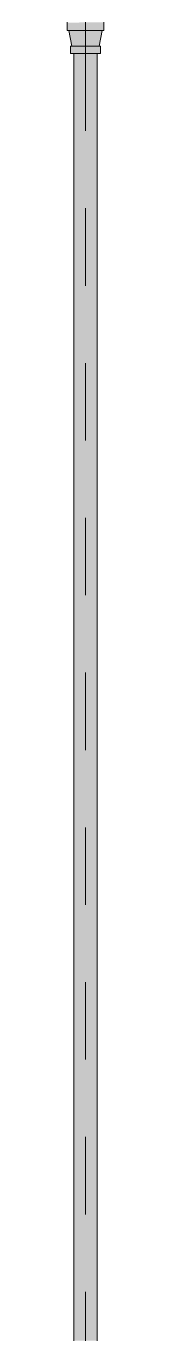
# Model space of a CAD drawing. Header units: millimetres. Extents: x -4000 to 187956, y -58990 to 162485.
# Drawn here: x 54212 to 54288, y 131496 to 134193 of the extents above; entities that cross this region are included whole.
import ezdxf

# ---------------------------------------------------------------- set-up
doc = ezdxf.new("R2010")
doc.units = ezdxf.units.MM
doc.linetypes.add('Dash 1_16_', pattern=[317.5, 158.75, -158.75])
doc.layers.add('P-PIPE', color=3, linetype='Continuous', lineweight=9)
doc.layers.add('P-PIPE-CNTR', color=3, linetype='Continuous', lineweight=9)

msp = doc.modelspace()

# ---------------------------------------------------------------- hatches: boundary and pattern name
at = {"layer": 'P-PIPE', "transparency": 33554534}
for points in [[(54250, 134184.3), (54287.7, 134184.3), (54287.7, 134201.1), (54212.4, 134200.2), (54212.4, 134184.3), (54240.3, 134184.3)], [(54225.7, 134151.7), (54278.1, 134151.7), (54283.4, 134184.3), (54215.5, 134184.3), (54222.9, 134151.7)], [(54280.8, 134136.8), (54279.8, 134151.7), (54219.2, 134151.7), (54220.3, 134136.8), (54279.8, 134136.8)], [(54250, 131496.4), (54250, 134136.8), (54225.9, 134136.8), (54226.7, 131496.4), (54243.8, 131496.4)], [(54250, 131496.4), (54274.1, 131496.4), (54273.3, 134136.8), (54250, 134136.8), (54250, 131499.1)]]:
    msp.add_hatch(color=1, dxfattribs=at).paths.add_polyline_path(points)

# ---------------------------------------------------------------- linework, layer by layer
at = {"layer": 'P-PIPE', "color": 20, "lineweight": 13}
for p, q in [((54212.4, 134201.1), (54212.4, 134184.3)), ((54287.7, 134184.3), (54287.7, 134201.1)), ((54212.4, 134184.3), (54215.2, 134184.3)), ((54212.4, 134184.3), (54287.7, 134184.3)), ((54215.2, 134184.3), (54216.4, 134184.3)), ((54215.5, 134184.3), (54221.9, 134151.7)), ((54217.4, 134184.3), (54223.4, 134184.3)), ((54223.4, 134184.3), (54231.2, 134184.3)), ((54231.2, 134184.3), (54240.3, 134184.3)), ((54241, 134184.3), (54250, 134184.3)), ((54250, 134184.3), (54259, 134184.3)), ((54259.7, 134184.3), (54268.8, 134184.3)), ((54268.8, 134184.3), (54276.6, 134184.3)), ((54276.6, 134184.3), (54282.6, 134184.3)), ((54278.1, 134151.7), (54284.5, 134184.3)), ((54283.6, 134184.3), (54284.8, 134184.3)), ((54284.8, 134184.3), (54287.7, 134184.3)), ((54219.2, 134151.7), (54219.2, 134136.8)), ((54280.8, 134151.7), (54219.2, 134151.7)), ((54221.7, 134151.7), (54219.2, 134151.7)), ((54228.2, 134151.7), (54223.3, 134151.7)), ((54234.6, 134151.7), (54228.2, 134151.7)), ((54242, 134151.7), (54234.6, 134151.7)), ((54250, 134151.7), (54242.7, 134151.7)), ((54257.3, 134151.7), (54250, 134151.7)), ((54265.4, 134151.7), (54258, 134151.7)), ((54271.8, 134151.7), (54265.4, 134151.7)), ((54276.7, 134151.7), (54271.8, 134151.7)), ((54280.8, 134151.7), (54278.3, 134151.7)), ((54280.8, 134136.8), (54280.8, 134151.7)), ((54219.2, 134136.8), (54225.7, 134136.8)), ((54219.2, 134136.8), (54280.8, 134136.8)), ((54225.9, 134136.8), (54225.9, 131496.4)), ((54228, 134136.8), (54225.9, 134136.8)), ((54226.5, 134136.8), (54228.2, 134136.8)), ((54229, 134136.8), (54234.6, 134136.8)), ((54270.9, 134136.8), (54229.1, 134136.8)), ((54234.6, 134136.8), (54242, 134136.8)), ((54242, 134136.8), (54250, 134136.8)), ((54250, 134136.8), (54258, 134136.8)), ((54258, 134136.8), (54265.4, 134136.8)), ((54265.4, 134136.8), (54271, 134136.8)), ((54271.8, 134136.8), (54273.5, 134136.8)), ((54274.1, 134136.8), (54272, 134136.8)), ((54274.1, 131496.4), (54274.1, 134136.8)), ((54274.3, 134136.8), (54280.8, 134136.8))]:
    msp.add_line(p, q, dxfattribs=at)
at = {"layer": 'P-PIPE-CNTR', "color": 20, "lineweight": 13}
msp.add_line((54250, 134201.1), (54250, 134136.8), dxfattribs=at)
at = {"layer": 'P-PIPE-CNTR', "color": 1, "linetype": 'Dash 1_16_'}
msp.add_line((54250, 134136.8), (54250, 131496.4), dxfattribs=at)
msp.add_line((54250, 134136.8), (54250, 131496.4), dxfattribs=at)

doc.saveas('drawing.dxf')
